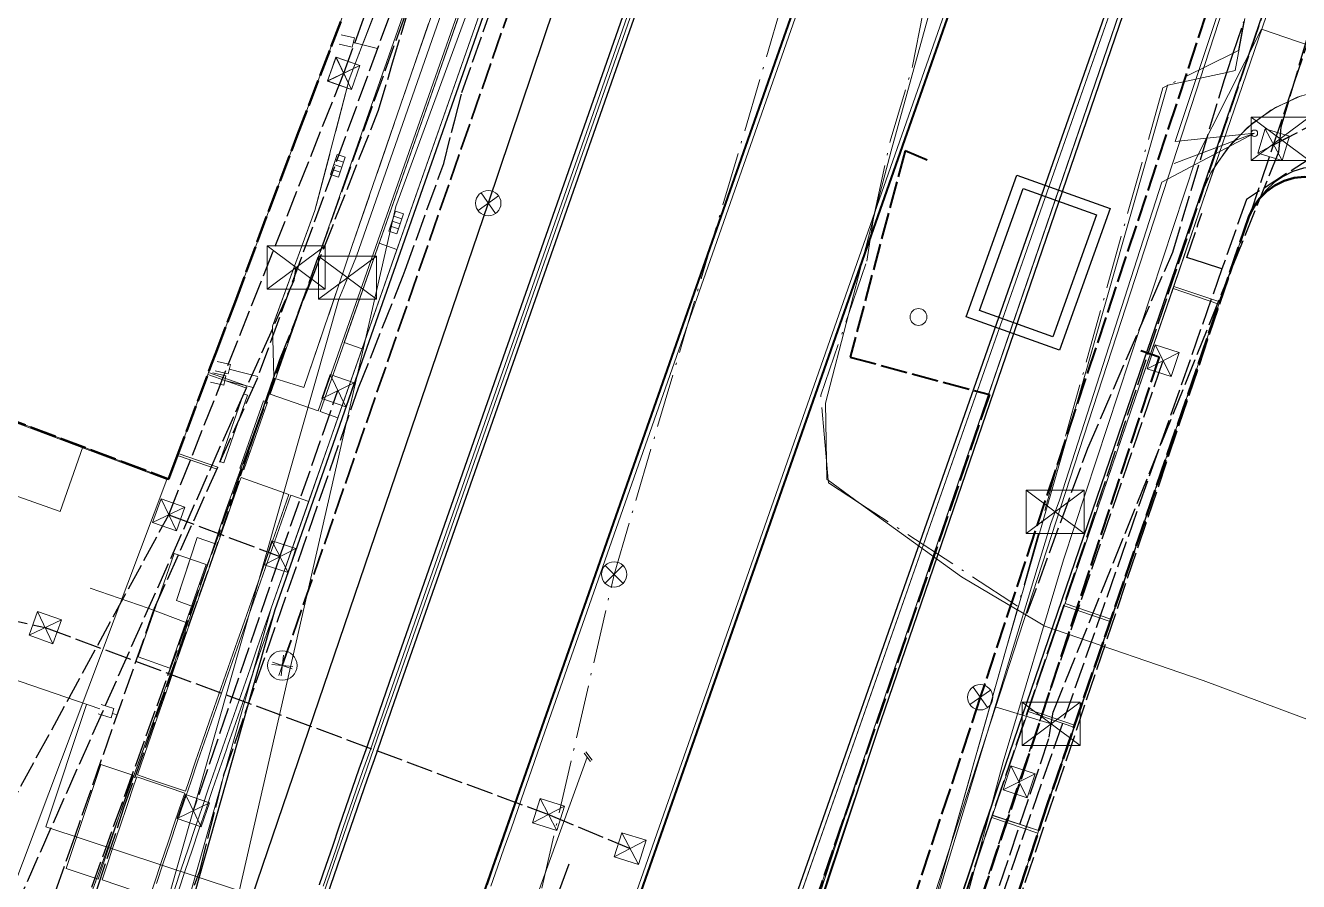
# Model space of a CAD drawing. Header units: metres. Extents: x 105014 to 106600, y 111320 to 118425.
# Drawn here: x 105858.8 to 105919.2, y 114570.9 to 114611.5 of the extents above; entities that cross this region are included whole.
import ezdxf

# ---------------------------------------------------------------- set-up
doc = ezdxf.new("R2010")
doc.units = ezdxf.units.M
doc.linetypes.add('DASHDOT', pattern=[3.556, 2.54, -0.508, 0, -0.508])
doc.linetypes.add('DASHED', pattern=[1.524, 1.27, -0.254])
for name, color, linetype, lineweight in [('00-BASE-LIMITE', 7, 'DASHED', 50), ('00-BASE-UE', 42, 'DASHED', 25), ('10-PAV-BOCACALLE', 9, 'CONTINUOUS', 13), ('10-PAV-CALZADA-BRT', 12, 'CONTINUOUS', 30), ('10-PAV-CALZADA-MIXTA', 8, 'CONTINUOUS', 30), ('10-PAV-CICLORUTA', 76, 'CONTINUOUS', 18), ('10-PAV-ESTACION-TM', 1, 'CONTINUOUS', 40), ('10-PAV-SARDINEL', 252, 'CONTINUOUS', 13), ('20-EP-ZONA-DURA', 253, 'CONTINUOUS', 13), ('20-EP-ZONA-VERDE', 84, 'CONTINUOUS', 13), ('30-RED-ENEL-NODOS', 11, 'CONTINUOUS', 13), ('30-RED-ENEL-PROY', 1, 'DASHED', 25), ('30-RED-ETB-CAMARA', 151, 'CONTINUOUS', 13), ('30-RED-ETB-EXIST', 145, 'CONTINUOUS', 13), ('30-RED-ETB-PROY', 5, 'DASHED', 25), ('30-RED-MOVISTAR-PROY', 4, 'DASHED', 25), ('30-RED-VANTI-EXIST', 52, 'CONTINUOUS', 13), ('30-RED-VANTI-PROY', 2, 'DASHED', 25), ('30-RED-VANTI-RETIRO', 8, 'DASHDOT', 13), ('35-RH-ACUE-DOMICILIARIA', 152, 'CONTINUOUS', 9), ('35-RH-ACUE-MATRIZ-PJ', 150, 'DASHED', 40), ('35-RH-ACUE-MENOR-EXIST', 151, 'CONTINUOUS', 13), ('35-RH-ACUE-MENOR-PROY', 5, 'DASHED', 25), ('35-RH-ACUE-NODOS', 5, 'CONTINUOUS', 13), ('35-RH-ACUE-PJ-POZOS', 30, 'CONTINUOUS', 30), ('35-RH-PLUV-COLECTOR', 96, 'CONTINUOUS', 30), ('35-RH-PLUV-INTERCEPTOR', 3, 'DASHED', 40), ('35-RH-PLUV-NODOS', 94, 'CONTINUOUS', 13), ('35-RH-PLUV-RETIRO', 8, 'DASHDOT', 13), ('35-RH-SUDS-ZONAS', 92, 'CONTINUOUS', 20), ('36-RH-SAN-COLECTOR-PROY', 6, 'DASHED', 35), ('36-RH-SAN-POZOS', 216, 'CONTINUOUS', 13), ('60-PREDIAL-LOTE', 42, 'CONTINUOUS', 13)]:
    doc.layers.add(name, color=color, linetype=linetype, lineweight=lineweight)

# ---------------------------------------------------------------- blocks, each defined once
blk = doc.blocks.new('CAM_ETB_T_13')
for p, q in [((-1.375, -1.025), (1.375, 1.025)), ((-1.375, 1.025), (1.375, -1.025))]:
    blk.add_line(p, q)
blk.add_lwpolyline([(-1.375, -1.025), (1.375, -1.025), (1.375, 1.025), (-1.375, 1.025)], close=True)
blk = doc.blocks.new('CAM_ETB_T_13A')
for p, q in [((-1.375, -1.025), (1.375, 1.025)), ((-1.375, 1.025), (1.375, -1.025))]:
    blk.add_line(p, q)
blk.add_lwpolyline([(-1.375, -1.025), (1.375, -1.025), (1.375, 1.025), (-1.375, 1.025)], close=True)
blk = doc.blocks.new('POSTE')
blk.add_circle((0, 0), 0.15)
blk = doc.blocks.new('CAJA_ENEL')
for p, q in [((-0.6, -0.6), (0.6, 0.6)), ((-0.6, 0.6), (0.6, -0.6))]:
    blk.add_line(p, q)
blk.add_lwpolyline([(-0.6, -0.6), (0.6, -0.6), (0.6, 0.6), (-0.6, 0.6)], close=True)
blk = doc.blocks.new('NODO_ACUE')
blk.add_circle((0, 0), 0.4)
blk = doc.blocks.new('POZO_SAN')
for p, q in [((-0.5, 0), (0.5, 0)), ((0, -0.5), (0, 0.5))]:
    blk.add_line(p, q)
blk.add_circle((0, 0), 0.7)
blk = doc.blocks.new('SUMIDERO')
for p, q in [((-0.25, -0.2), (-0.25, 0.2)), ((0, -0.2), (0, 0.2)), ((0.25, -0.2), (0.25, 0.2))]:
    blk.add_line(p, q)
blk.add_lwpolyline([(-0.5, -0.2), (0.5, -0.2), (0.5, 0.2), (-0.5, 0.2)], close=True)
blk = doc.blocks.new('POZO_PLUV')
for p, q in [((-0.42, -0.42), (0.42, 0.42)), ((-0.42, 0.42), (0.42, -0.42))]:
    blk.add_line(p, q)
blk.add_circle((0, 0), 0.6)

msp = doc.modelspace()

# ---------------------------------------------------------------- linework, layer by layer
at = {"layer": '00-BASE-LIMITE'}
for points in [[(105854.7769, 114594.0291), (105865.6093, 114589.9523), (105865.9241, 114590.7857), (105867.6345, 114595.3733), (105867.8615, 114595.9717), (105868.7639, 114598.3525), (105870.3555, 114602.6755), (105871.7139, 114606.2541), (105873.3221, 114610.4815), (105876.1761, 114618.0471), (105877.7571, 114622.2523), (105880.2835, 114629.2327), (105882.0941, 114634.0595), (105884.3841, 114639.9595), (105885.9531, 114644.1201), (105879.7957, 114646.4263), (105875.4419, 114648.0093), (105876.0899, 114649.8759), (105877.3715, 114653.5661), (105879.9655, 114661.0361)], [(105928.1479, 114611.5419), (105926.8395, 114607.4517), (105930.0877, 114606.3801), (105928.5257, 114601.6733), (105920.4589, 114604.1543), (105919.9788, 114604.2651), (105919.4869, 114604.293), (105918.9974, 114604.2375), (105918.5243, 114604.0999), (105918.0813, 114603.8844), (105917.681, 114603.597), (105917.3352, 114603.2461), (105917.0536, 114602.8418), (105916.8445, 114602.3957), (105907.2841, 114574.4915), (105903.3497, 114562.5984), (105899.6681, 114550.6247), (105899.4952, 114549.7757)]]:
    msp.add_lwpolyline(points, dxfattribs=at)
at = {"layer": '00-BASE-UE'}
for points in [[(105854.7769, 114594.0291), (105865.6093, 114589.9523), (105865.9241, 114590.7857), (105867.6345, 114595.3733), (105867.8615, 114595.9717), (105868.7639, 114598.3525), (105870.3555, 114602.6755), (105871.7139, 114606.2541), (105873.3221, 114610.4815), (105876.1761, 114618.0471), (105877.7571, 114622.2523), (105880.2835, 114629.2327), (105882.0941, 114634.0595), (105884.3841, 114639.9595), (105885.9531, 114644.1201), (105879.7957, 114646.4263), (105875.4419, 114648.0093), (105876.0899, 114649.8759), (105877.3715, 114653.5661), (105879.9655, 114661.0361)], [(105928.1479, 114611.5419), (105926.7419, 114607.1461), (105929.2379, 114606.3235), (105928.3157, 114603.5151), (105927.9921, 114602.4673), (105920.4751, 114604.7671), (105919.953, 114604.7713), (105919.4364, 114604.696), (105918.9373, 114604.5428), (105918.4673, 114604.3153), (105918.0375, 114604.0189), (105917.6579, 114603.6605), (105917.3373, 114603.2485), (105916.8445, 114602.3957), (105914.3335, 114595.0667), (105911.9779, 114588.1915), (105907.2841, 114574.4915), (105903.3497, 114562.5984), (105899.6681, 114550.6247), (105899.4952, 114549.7757)]]:
    msp.add_lwpolyline(points, dxfattribs=at)
at = {"layer": '10-PAV-BOCACALLE'}
msp.add_lwpolyline([(105928.9728, 114614.1182), (105926.9394, 114607.4168), (105924.5811, 114608.2013), (105923.2318, 114608.5249), (105921.8469, 114608.6105), (105920.4681, 114608.4555), (105919.1367, 114608.0646), (105917.893, 114607.4496), (105916.7742, 114606.6289), (105915.814, 114605.6272), (105915.0414, 114604.4747), (105914.4795, 114603.206), (105922.5887, 114626.8743), (105922.1964, 114625.3446), (105922.0498, 114623.7722), (105922.1526, 114622.1963), (105922.5022, 114620.6563), (105923.0899, 114619.1905), (105923.9011, 114617.8355), (105924.9154, 114616.6251), (105926.1076, 114615.5895), (105927.448, 114614.7545), (105928.9032, 114614.1409), (105928.9728, 114614.1182)], close=True, dxfattribs=at)
msp.add_lwpolyline([(105857.4721, 114562.7058), (105859.3828, 114563.3219), (105861.1642, 114564.2478), (105862.7663, 114565.4576), (105864.1445, 114566.9174), (105865.2602, 114568.5865), (105866.0821, 114570.4181), (105866.4017, 114571.3821), (105866.7231, 114572.3443), (105867.0465, 114573.3047), (105867.3715, 114574.2631), (105867.6977, 114575.2201), (105868.0253, 114576.1753), (105868.3539, 114577.1291), (105868.4217, 114577.325), (105868.6833, 114578.0811), (105869.0125, 114579.0291), (105869.3431, 114579.9789), (105869.6743, 114580.9275), (105870.0057, 114581.8747), (105870.3367, 114582.8207), (105870.668, 114583.7658), (105857.8906, 114538.636)], dxfattribs=at)
at = {"layer": '10-PAV-CALZADA-BRT'}
for points in [[(105873.1467, 114570.2201), (105873.4613, 114571.1419), (105873.7771, 114572.0625), (105874.0939, 114572.9819), (105874.4119, 114573.9005), (105874.7301, 114574.8165), (105875.0495, 114575.7333), (105875.3695, 114576.6495), (105875.6897, 114577.5647), (105876.0101, 114578.4793), (105876.3305, 114579.3931), (105918.2699, 114699.0371)], [(105924.8757, 114696.7215), (105882.9363, 114577.0777), (105882.6165, 114576.1651), (105882.2969, 114575.2531), (105881.9781, 114574.3415), (105881.6599, 114573.4303), (105881.3425, 114572.5195), (105881.0255, 114571.6071), (105880.7103, 114570.6965)], [(105867.4649, 114506.4551), (105877.882, 114553.4373), (105880.2087, 114551.8981), (105880.3535, 114551.8187), (105880.5093, 114551.7642), (105880.672, 114551.7361), (105880.8371, 114551.7351), (105881.0001, 114551.7613), (105881.1565, 114551.814), (105881.3022, 114551.8917), (105881.4331, 114551.9923), (105881.5457, 114552.1131), (105881.6368, 114552.2507), (105881.7041, 114552.4015), (105928.3773, 114685.5497)], [(105934.9833, 114683.2341), (105888.5253, 114550.6999), (105888.1525, 114549.6367)]]:
    msp.add_lwpolyline(points, dxfattribs=at)
at = {"layer": '10-PAV-CALZADA-MIXTA'}
for points in [[(105890.0761, 114548.9927), (105894.3659, 114563.2154), (105899.0065, 114577.3275), (105899.2174, 114577.9432), (105935.9593, 114685.1823)], [(105941.8719, 114683.1567), (105924.0119, 114631.0282), (105922.5887, 114626.8743), (105914.4795, 114603.206), (105911.2857, 114593.8841), (105905.6789, 114577.5195), (105904.9191, 114575.3019), (105901.3223, 114564.465), (105897.9346, 114553.561), (105897.2291, 114551.1927), (105896.8962, 114549.5992)], [(105911.2031, 114680.5557), (105876.2351, 114580.7535), (105875.9151, 114579.8401), (105875.5953, 114578.9269), (105875.2759, 114578.0133), (105874.9569, 114577.0997), (105874.6385, 114576.1857), (105874.3211, 114575.2715), (105874.0047, 114574.3571), (105873.6895, 114573.4421), (105873.3755, 114572.5267), (105873.0633, 114571.6107), (105872.7527, 114570.6941)], [(105857.8907, 114538.6363), (105870.668, 114583.7658), (105887.4367, 114631.6252), (105889.8953, 114638.6424), (105889.8953, 114638.6424), (105897.3136, 114659.8152)]]:
    msp.add_lwpolyline(points, dxfattribs=at)
at = {"layer": '10-PAV-CICLORUTA'}
for points in [[(105880.8847, 114616.5547), (105872.6983, 114593.1895), (105870.4333, 114593.9831), (105878.6197, 114617.3483), (105880.8847, 114616.5547)], [(105871.3095, 114589.2259), (105869.5353, 114584.1623), (105869.2043, 114583.2173), (105868.8729, 114582.2709), (105868.5413, 114581.3229), (105868.2099, 114580.3735), (105867.8789, 114579.4227), (105867.5495, 114578.4741), (105867.2195, 114577.5207), (105866.8905, 114576.5653), (105866.5623, 114575.6083), (105866.4031, 114575.1417), (105865.7407, 114575.3677), (105864.9467, 114575.6385), (105864.1317, 114575.9165), (105864.2913, 114576.3849), (105864.6207, 114577.3455), (105864.9509, 114578.3039), (105865.2817, 114579.2601), (105865.6117, 114580.2099), (105865.9435, 114581.1629), (105866.2755, 114582.1139), (105866.6075, 114583.0631), (105866.9391, 114584.0103), (105867.2703, 114584.9557), (105868.9783, 114589.8307), (105869.0445, 114590.0193), (105871.3095, 114589.2259)], [(105866.3709, 114575.0471), (105866.2353, 114574.6495), (105865.9097, 114573.6887), (105865.5855, 114572.7259), (105865.2631, 114571.7611), (105864.9425, 114570.7943), (105864.7373, 114570.1699), (105862.4611, 114570.9307), (105862.6635, 114571.5465), (105862.9859, 114572.5191), (105863.3101, 114573.4891), (105863.6359, 114574.4567), (105863.9631, 114575.4219), (105864.0993, 114575.8217), (105866.3709, 114575.0471)]]:
    msp.add_lwpolyline(points, close=True, dxfattribs=at)
at = {"layer": '10-PAV-ESTACION-TM'}
msp.add_lwpolyline([(105875.8843, 114556.9597), (105928.6801, 114707.5743), (105935.2859, 114705.2587), (105882.4901, 114554.6441), (105875.8843, 114556.9597)], close=True, dxfattribs=at)
at = {"layer": '10-PAV-SARDINEL'}
for points in [[(105872.9574, 114570.2845), (105873.2721, 114571.2067), (105873.588, 114572.1276), (105873.9049, 114573.0472), (105874.223, 114573.966), (105874.5412, 114574.8822), (105874.8607, 114575.7992), (105875.1807, 114576.7155), (105875.5009, 114577.6308), (105875.8214, 114578.5455), (105876.1418, 114579.4593), (105918.0812, 114699.1033)], [(105918.2699, 114699.0371), (105876.3305, 114579.3931), (105876.0101, 114578.4793), (105875.6897, 114577.5647), (105875.3695, 114576.6495), (105875.0495, 114575.7333), (105874.7301, 114574.8165), (105874.4119, 114573.9005), (105874.0939, 114572.9819), (105873.7771, 114572.0625), (105873.4613, 114571.1419), (105873.1467, 114570.2201)], [(105880.7103, 114570.6965), (105881.0255, 114571.6071), (105881.3425, 114572.5195), (105881.6599, 114573.4303), (105881.9781, 114574.3415), (105882.2969, 114575.2531), (105882.6165, 114576.1651), (105882.9363, 114577.0777), (105924.8757, 114696.7215)], [(105925.0644, 114696.6553), (105883.125, 114577.0116), (105882.8052, 114576.099), (105882.4857, 114575.1871), (105882.1669, 114574.2756), (105881.8488, 114573.3645), (105881.5314, 114572.4538), (105881.2145, 114571.5416), (105880.8994, 114570.6313)], [(105881.5168, 114552.4717), (105928.1886, 114685.6159)], [(105928.3773, 114685.5497), (105881.7041, 114552.4015)], [(105889.8855, 114549.0537), (105890.4754, 114551.087), (105891.074, 114553.1239), (105891.6799, 114555.1586), (105892.2929, 114557.1911), (105892.9132, 114559.2215), (105893.5406, 114561.2496), (105894.1752, 114563.2755), (105894.8169, 114565.2992), (105895.4658, 114567.3206), (105896.1218, 114569.3397), (105896.785, 114571.3564), (105897.4553, 114573.3708), (105898.1328, 114575.3828), (105898.8173, 114577.3922), (105899.0282, 114578.008), (105935.7701, 114685.2471)], [(105935.9593, 114685.1823), (105899.2174, 114577.9432), (105899.0065, 114577.3275), (105898.3222, 114575.3186), (105897.645, 114573.3073), (105896.9749, 114571.2935), (105896.3119, 114569.2775), (105895.6561, 114567.2591), (105895.0074, 114565.2384), (105894.3659, 114563.2154), (105893.7315, 114561.1901), (105893.1043, 114559.1627), (105892.4843, 114557.133), (105891.8715, 114555.1011), (105891.2658, 114553.0671), (105890.6673, 114551.031), (105890.0761, 114548.9927)], [(105888.1525, 114549.6367), (105888.5253, 114550.6999), (105934.9833, 114683.2341)], [(105896.9782, 114550.1361), (105897.0302, 114550.4027), (105897.0893, 114550.6678), (105897.1556, 114550.9312), (105897.2291, 114551.1927), (105897.5806, 114552.3772), (105897.9346, 114553.561), (105898.5349, 114555.5484), (105899.1422, 114557.5336), (105899.7565, 114559.5167), (105900.3776, 114561.4977), (105901.0057, 114563.4765), (105901.6407, 114565.453), (105902.2826, 114567.4274), (105902.9314, 114569.3994), (105903.5871, 114571.3692), (105904.2496, 114573.3367), (105904.9191, 114575.3019), (105905.6789, 114577.5195), (105911.2857, 114593.8841), (105914.4795, 114603.206), (105922.5887, 114626.8743), (105924.0119, 114631.0282), (105941.8719, 114683.1567)], [(105942.0611, 114683.0919), (105924.2011, 114630.9634), (105922.7779, 114626.8095), (105914.6687, 114603.1412), (105911.4749, 114593.8193), (105905.8681, 114577.4547), (105905.1084, 114575.2373), (105904.4391, 114573.2726), (105903.7767, 114571.3058), (105903.1213, 114569.3366), (105902.4727, 114567.3652), (105901.831, 114565.3916), (105901.1962, 114563.4157), (105900.5683, 114561.4376), (105899.9474, 114559.4573), (105899.3334, 114557.4748), (105898.7263, 114555.4902), (105898.1262, 114553.5035), (105897.7723, 114552.3201), (105897.4211, 114551.1367), (105897.3488, 114550.8794), (105897.2835, 114550.6196), (105897.2259, 114550.3616), (105897.1747, 114550.0985)], [(105872.7527, 114570.6941), (105873.0633, 114571.6107), (105873.3755, 114572.5267), (105873.6895, 114573.4421), (105874.0047, 114574.3571), (105874.3211, 114575.2715), (105874.6385, 114576.1857), (105874.9569, 114577.0997), (105875.2759, 114578.0133), (105875.5953, 114578.9269), (105875.9151, 114579.8401), (105876.2351, 114580.7535), (105911.2031, 114680.5557)], [(105911.3919, 114680.4896), (105876.4239, 114580.6874), (105876.1039, 114579.774), (105875.7841, 114578.8609), (105875.4647, 114577.9474), (105875.1458, 114577.0339), (105874.8274, 114576.12), (105874.5101, 114575.206), (105874.1938, 114574.2919), (105873.8787, 114573.3771), (105873.5648, 114572.462), (105873.2527, 114571.5464), (105872.9422, 114570.6301)], [(105930.1116, 114668.7315), (105888.714, 114550.6337), (105888.3433, 114549.5766)], [(105857.6983, 114538.6908), (105870.4756, 114583.8203), (105870.4793, 114583.8319), (105887.248, 114631.6913), (105889.707, 114638.7097), (105897.1249, 114659.8813)], [(105897.3136, 114659.8152), (105889.8953, 114638.6424), (105887.4367, 114631.6252), (105870.668, 114583.7658), (105857.8907, 114538.6363)]]:
    msp.add_lwpolyline(points, dxfattribs=at)
at = {"layer": '20-EP-ZONA-DURA'}
for points in [[(105918.0812, 114699.1033), (105876.1418, 114579.4593), (105875.8214, 114578.5455), (105875.5009, 114577.6308), (105875.1807, 114576.7155), (105874.8607, 114575.7992), (105874.5412, 114574.8822), (105874.223, 114573.966), (105873.9049, 114573.0472), (105873.588, 114572.1276), (105873.2721, 114571.2067), (105872.9574, 114570.2845)], [(105872.9422, 114570.6301), (105873.2527, 114571.5464), (105873.5648, 114572.462), (105873.8787, 114573.3771), (105874.1938, 114574.2919), (105874.5101, 114575.206), (105874.8274, 114576.12), (105875.1458, 114577.0339), (105875.4647, 114577.9474), (105875.7841, 114578.8609), (105876.1039, 114579.774), (105876.4239, 114580.6874), (105911.3919, 114680.4896)], [(105856.9697, 114589.6449), (105860.4615, 114588.4213), (105861.5335, 114591.4862), (105865.6093, 114589.9523), (105865.9241, 114590.7857), (105866.0317, 114591.0745), (105867.9119, 114590.4161), (105867.9449, 114590.5107), (105866.0667, 114591.1681), (105867.4645, 114594.9173), (105869.2677, 114594.2855), (105869.3007, 114594.3799), (105867.4994, 114595.0109), (105867.6345, 114595.3733), (105867.8615, 114595.9717), (105868.7639, 114598.3525), (105870.3555, 114602.6755), (105871.7139, 114606.2541), (105873.3221, 114610.4815), (105876.1761, 114618.0471)], [(105880.9773, 114616.5243), (105878.308, 114608.8982), (105872.7925, 114593.1565), (105873.6419, 114592.8589), (105872.2531, 114588.8951), (105871.4037, 114589.1927), (105869.6297, 114584.1291), (105869.2985, 114583.1841), (105868.9673, 114582.2377), (105868.6357, 114581.2899), (105868.3043, 114580.3407), (105867.9733, 114579.3899), (105867.6439, 114578.4413), (105867.3141, 114577.4879), (105866.9851, 114576.5329), (105866.6569, 114575.5759), (105866.3301, 114574.6173), (105866.0043, 114573.6567), (105865.6803, 114572.6941), (105865.3579, 114571.7295), (105865.0375, 114570.7629)], [(105919.4869, 114604.293), (105918.9974, 114604.2375), (105918.5243, 114604.0999), (105918.0813, 114603.8844), (105917.681, 114603.597), (105917.3352, 114603.2461), (105917.0536, 114602.8418), (105916.8445, 114602.3957), (105915.4603, 114598.3558), (105913.2823, 114599.0957), (105914.6687, 114603.1412), (105915.2441, 114604.8206), (105916.0402, 114605.8954), (105917.0043, 114606.8225), (105918.1094, 114607.5761), (105919.3245, 114608.135)], [(105865.8921, 114570.4807), (105866.2119, 114571.4453), (105866.5337, 114572.4079), (105866.8571, 114573.3687), (105867.1821, 114574.3275), (105867.5085, 114575.2847), (105867.8361, 114576.2403), (105868.1647, 114577.1943), (105868.4943, 114578.1467), (105868.8235, 114579.0949), (105869.1545, 114580.0449), (105869.4855, 114580.9935), (105869.8169, 114581.9407), (105870.1481, 114582.8867), (105870.4752, 114583.8204), (105869.5806, 114580.659), (105869.3431, 114579.9789), (105869.0125, 114579.0291), (105868.6833, 114578.0811), (105868.4217, 114577.325), (105868.3539, 114577.1291), (105868.0253, 114576.1753), (105867.6977, 114575.2201), (105867.3715, 114574.2631), (105867.0465, 114573.3047), (105866.7231, 114572.3443), (105866.4017, 114571.3821), (105866.0821, 114570.4181)], [(105897.1747, 114550.0985), (105897.2259, 114550.3616), (105897.2835, 114550.6196), (105897.3488, 114550.8794), (105897.4211, 114551.1367), (105897.7723, 114552.3201), (105898.1262, 114553.5035), (105898.7263, 114555.4902), (105899.3334, 114557.4748), (105899.9474, 114559.4573), (105900.5683, 114561.4376), (105901.1962, 114563.4157), (105901.831, 114565.3916), (105902.4727, 114567.3652), (105903.1213, 114569.3366), (105903.7767, 114571.3058), (105904.4391, 114573.2726), (105904.6489, 114573.8898), (105906.8303, 114573.1593), (105906.8303, 114573.1593), (105903.1365, 114561.9278), (105899.6681, 114550.6247), (105899.4952, 114549.7757)]]:
    msp.add_lwpolyline(points, dxfattribs=at)
for points in [[(105878.6197, 114617.3483), (105870.4333, 114593.9831), (105872.6983, 114593.1895), (105880.8847, 114616.5547), (105878.6197, 114617.3483)], [(105915.4261, 114598.2559), (105910.3014, 114583.2983), (105908.1254, 114584.0434), (105911.4749, 114593.8193), (105913.2491, 114599.0013), (105915.4261, 114598.2559)], [(105868.2329, 114590.7275), (105869.3573, 114593.9363), (105869.1685, 114594.0025), (105868.0443, 114590.7937), (105868.2329, 114590.7275)], [(105870.3009, 114593.6057), (105870.1123, 114593.6719), (105868.9879, 114590.4631), (105869.1767, 114590.3969), (105870.3009, 114593.6057)], [(105869.0445, 114590.0193), (105868.9783, 114589.8307), (105867.2703, 114584.9557), (105866.9391, 114584.0103), (105866.6075, 114583.0631), (105866.2755, 114582.1139), (105865.9435, 114581.1629), (105865.6117, 114580.2099), (105865.2817, 114579.2601), (105864.9509, 114578.3039), (105864.6207, 114577.3455), (105864.2913, 114576.3849), (105864.1317, 114575.9165), (105864.9467, 114575.6385), (105865.7407, 114575.3677), (105866.4031, 114575.1417), (105866.5623, 114575.6083), (105866.8905, 114576.5653), (105867.2195, 114577.5207), (105867.5495, 114578.4741), (105867.8789, 114579.4227), (105868.2099, 114580.3735), (105868.5413, 114581.3229), (105868.8729, 114582.2709), (105869.2043, 114583.2173), (105869.5353, 114584.1623), (105871.3095, 114589.2259), (105869.0445, 114590.0193)], [(105867.3869, 114585.8933), (105865.8767, 114586.4217), (105864.1601, 114581.5133), (105865.6697, 114580.9853), (105867.3869, 114585.8933)], [(105910.2673, 114583.1985), (105908.5818, 114578.2791), (105906.4035, 114579.0185), (105908.0903, 114583.9439), (105910.2673, 114583.1985)], [(105906.8303, 114573.1593), (105906.8623, 114573.2737), (105904.6858, 114573.9969), (105905.1084, 114575.2373), (105905.8681, 114577.4547), (105906.3705, 114578.9239), (105908.5476, 114578.1793), (105907.2841, 114574.4915), (105906.8303, 114573.1593)], [(105862.2639, 114570.9713), (105863.9141, 114575.8993), (105862.3979, 114576.4089), (105860.7513, 114571.4765), (105862.2639, 114570.9713)], [(105866.3709, 114575.0471), (105864.0993, 114575.8217), (105863.9631, 114575.4219), (105863.6359, 114574.4567), (105863.3101, 114573.4891), (105862.9859, 114572.5191), (105862.6635, 114571.5465), (105862.4611, 114570.9307), (105864.7373, 114570.1699), (105864.9425, 114570.7943), (105865.2631, 114571.7611), (105865.5855, 114572.7259), (105865.9097, 114573.6887), (105866.2353, 114574.6495), (105866.3709, 114575.0471)]]:
    msp.add_lwpolyline(points, close=True, dxfattribs=at)
at = {"layer": '20-EP-ZONA-VERDE'}
for points in [[(105916.3641, 114628.6065), (105898.8173, 114577.3923), (105893.4249, 114560.8773), (105892.4147, 114561.1907), (105916.0809, 114628.7057), (105916.3641, 114628.6065)], [(105881.8285, 114616.2241), (105873.6419, 114592.8589), (105872.7925, 114593.1565), (105880.9791, 114616.5217), (105881.8285, 114616.2241)], [(105915.4605, 114598.3557), (105915.4261, 114598.2559), (105913.2491, 114599.0013), (105913.2817, 114599.0959), (105915.4605, 114598.3557)], [(105869.3007, 114594.3799), (105869.2677, 114594.2855), (105867.4645, 114594.9173), (105867.4993, 114595.0109), (105869.3007, 114594.3799)], [(105869.3573, 114593.9363), (105868.2329, 114590.7275), (105868.0443, 114590.7937), (105869.1685, 114594.0025), (105869.3573, 114593.9363)], [(105870.3009, 114593.6057), (105869.1767, 114590.3969), (105868.9879, 114590.4631), (105870.1123, 114593.6719), (105870.3009, 114593.6057)], [(105861.5335, 114591.4863), (105860.4615, 114588.4213), (105856.9697, 114589.6449), (105858.0715, 114592.7893), (105861.5335, 114591.4863)], [(105867.9449, 114590.5107), (105867.9119, 114590.4161), (105866.0317, 114591.0745), (105866.0667, 114591.1681), (105867.9449, 114590.5107)], [(105867.3869, 114585.8933), (105865.6697, 114580.9853), (105864.1601, 114581.5133), (105865.8767, 114586.4217), (105867.3869, 114585.8933)], [(105910.3015, 114583.2983), (105910.2673, 114583.1985), (105908.0903, 114583.9439), (105908.1251, 114584.0435), (105910.3015, 114583.2983)], [(105908.5819, 114578.2791), (105908.5475, 114578.1793), (105906.3705, 114578.9239), (105906.4029, 114579.0187), (105908.5819, 114578.2791)], [(105863.9141, 114575.8993), (105862.2639, 114570.9713), (105860.7513, 114571.4765), (105862.3979, 114576.4089), (105863.9141, 114575.8993)], [(105906.8623, 114573.2737), (105906.8299, 114573.1595), (105904.6481, 114573.8901), (105904.6799, 114573.9851), (105904.6785, 114573.9993), (105906.8623, 114573.2737)]]:
    msp.add_lwpolyline(points, close=True, dxfattribs=at)
msp.add_lwpolyline([(105865.0375, 114570.7629), (105865.3579, 114571.7295), (105865.6803, 114572.6941), (105866.0043, 114573.6567), (105866.3301, 114574.6173), (105866.6569, 114575.5759), (105866.9851, 114576.5329), (105867.3141, 114577.4879), (105867.6439, 114578.4413), (105867.9733, 114579.3899), (105868.3043, 114580.3407), (105868.6357, 114581.2899), (105868.9673, 114582.2377), (105869.2985, 114583.1841), (105869.6297, 114584.1291), (105871.4037, 114589.1927), (105872.2531, 114588.8951), (105872.2531, 114588.8951), (105870.4791, 114583.8317), (105870.1481, 114582.8867), (105869.8169, 114581.9407), (105869.4855, 114580.9935), (105869.1545, 114580.0449), (105868.8235, 114579.0949), (105868.4943, 114578.1467), (105868.1647, 114577.1943), (105867.8361, 114576.2403), (105867.5085, 114575.2847), (105867.1821, 114574.3275), (105866.8571, 114573.3687), (105866.5337, 114572.4079), (105866.2119, 114571.4453), (105865.8921, 114570.4807)], dxfattribs=at)
at = {"layer": '30-RED-ENEL-PROY'}
for points in [[(105873.9129, 114609.2039), (105879.9813, 114625.8719)], [(105918.0185, 114605.8175), (105923.7071, 114622.8853)], [(105865.6171, 114588.2553), (105873.9129, 114609.2039)], [(105918.0185, 114605.8175), (105921.4273, 114607.5825)], [(105898.4537, 114547.6999), (105918.0185, 114605.8175)], [(105905.9467, 114575.5881), (105912.7823, 114595.5683)], [(105870.8911, 114586.2733), (105873.6423, 114594.1481)], [(105856.4177, 114571.3679), (105865.6171, 114588.2553)], [(105865.6171, 114588.2553), (105870.8911, 114586.2733)], [(105870.8911, 114586.2733), (105866.7793, 114574.2207)], [(105853.2021, 114584.3525), (105859.7599, 114582.9051)], [(105859.7599, 114582.9051), (105883.6269, 114574.0371)], [(105900.7165, 114559.6145), (105905.9467, 114575.5881)], [(105883.6269, 114574.0371), (105887.4999, 114572.4213)]]:
    msp.add_lwpolyline(points, dxfattribs=at)
at = {"layer": '30-RED-ETB-EXIST'}
for points in [[(105874.097, 114599.507), (105873.913, 114599.063), (105874.517, 114600.525), (105889.288, 114642.835), (105889.659, 114643.755), (105889.607, 114643.625)], [(105917.111, 114606.361), (105913.351, 114605.965), (105917.696, 114619.052), (105918.096, 114620.018)], [(105907.664, 114588.399), (105907.871, 114588.959), (105912.719, 114604.041), (105917.111, 114606.361)], [(105917.111, 114606.361), (105913.305, 114604.932), (105917.111, 114606.361)], [(105863.092, 114561.472), (105863.315, 114562.028), (105873.676, 114598.49), (105873.913, 114599.063), (105874.097, 114599.507)], [(105907.466, 114578.335), (105904.814, 114579.14), (105907.457, 114587.839), (105907.664, 114588.399)], [(105898.664, 114551.394), (105896.579, 114552.028), (105904.814, 114579.14), (105907.466, 114578.335)]]:
    msp.add_lwpolyline(points, dxfattribs=at)
at = {"layer": '30-RED-ETB-PROY'}
for points in [[(105918.325, 114606.097), (105918.377, 114606.66), (105924.867, 114628.712), (105924.984, 114629.469)], [(105907.466, 114578.335), (105907.56, 114578.895), (105918.265, 114605.476), (105918.325, 114606.097)], [(105856.207, 114564.748), (105856.439, 114565.288), (105871.563, 114599.384), (105871.659, 114599.994)], [(105898.664, 114551.394), (105898.723, 114551.882), (105907.379, 114577.704), (105907.466, 114578.335)], [(105879.98, 114559.045), (105884.602, 114571.697)]]:
    msp.add_lwpolyline(points, dxfattribs=at)
at = {"layer": '30-RED-MOVISTAR-PROY'}
msp.add_lwpolyline([(105859.9117, 114564.8572), (105887.6591, 114642.1127)], dxfattribs=at)
at = {"layer": '30-RED-VANTI-EXIST'}
for points in [[(105911.6938, 114646.9527), (105910.4555, 114643.8163), (105899.8739, 114605.5275), (105899.0466, 114602.3439)], [(105877.1155, 114609.1611), (105878.1513, 114612.1691), (105881.3557, 114621.5261), (105886.7817, 114635.0431), (105887.6797, 114636.7955), (105889.1691, 114642.1047), (105889.4511, 114643.3015), (105889.0967, 114645.4322)], [(105885.3416, 114639.0214), (105884.9783, 114638.6213), (105881.4691, 114629.1221), (105879.6445, 114623.2615), (105874.5569, 114609.9036)], [(105915.7945, 114609.2471), (105916.1891, 114609.3337), (105916.6561, 114611.8011)], [(105874.5569, 114609.9036), (105874.1787, 114608.9105), (105872.5435, 114602.6941), (105871.5178, 114599.8815)], [(105873.6652, 114599.115), (105874.3029, 114600.9929), (105877.1155, 114609.1611)], [(105913.0082, 114608.6359), (105915.7945, 114609.2471)], [(105905.8655, 114583.7418), (105909.3501, 114595.8615), (105912.9824, 114608.6231)], [(105912.9824, 114608.6231), (105912.9845, 114608.6307), (105913.0082, 114608.6359)], [(105899.0466, 114602.3439), (105897.8576, 114597.7681)], [(105871.5178, 114599.8815), (105870.5425, 114597.2069), (105870.6046, 114594.7925)], [(105870.6061, 114594.7331), (105872.0265, 114594.2891), (105873.6652, 114599.115)], [(105897.8576, 114597.7681), (105896.7623, 114593.5531), (105896.8156, 114590.8109)], [(105870.2907, 114593.8675), (105870.6061, 114594.7331)], [(105870.6046, 114594.7925), (105870.6061, 114594.7331)], [(105866.7829, 114583.8852), (105868.3439, 114588.5239), (105870.2907, 114593.8675)], [(105896.8156, 114590.8109), (105896.8325, 114589.9383), (105896.8957, 114589.8925)], [(105896.8957, 114589.8925), (105898.38, 114588.8162)], [(105898.38, 114588.8162), (105903.2187, 114585.3077), (105905.8519, 114583.7499)], [(105866.7829, 114583.8852), (105865.9891, 114584.1859), (105866.9649, 114587.1775), (105867.7889, 114586.8913)], [(105861.8893, 114584.7791), (105864.6415, 114583.8255)], [(105864.6415, 114583.8255), (105866.5231, 114583.1133)], [(105866.5231, 114583.1133), (105866.7829, 114583.8852)], [(105866.7859, 114583.8841), (105866.7829, 114583.8852)], [(105905.3331, 114581.8901), (105905.8655, 114583.7418)], [(105905.8519, 114583.7499), (105905.8655, 114583.7418)], [(105905.8655, 114583.7418), (105907.1687, 114582.9709), (105907.6722, 114582.7979)], [(105859.8511, 114564.4778), (105865.9203, 114581.3221), (105866.5231, 114583.1133)], [(105907.6722, 114582.7979), (105914.6705, 114580.3937), (105924.6911, 114576.6703)], [(105894.5117, 114543.7533), (105897.5385, 114554.4947), (105900.9653, 114566.4799), (105905.3331, 114581.8901)]]:
    msp.add_lwpolyline(points, dxfattribs=at)
at = {"layer": '30-RED-VANTI-PROY'}
for points in [[(105879.1825, 114606.9824), (105879.5205, 114608.3011), (105888.1353, 114632.8463), (105890.0171, 114637.5905), (105890.7831, 114639.6375), (105894.0895, 114650.4197), (105897.1189, 114658.5953), (105898.2421, 114661.6289), (105899.1395, 114663.4719), (105900.1601, 114666.2085), (105901.2373, 114670.1757), (105905.1463, 114681.3453), (105906.1791, 114683.4917), (105906.9809, 114685.8009), (105908.0713, 114689.8605), (105910.0305, 114695.4263), (105911.5605, 114699.9915), (105912.7591, 114702.9497), (105913.8771, 114706.0869), (105915.0679, 114710.9519), (105918.0227, 114721.2339), (105920.9817, 114732.5925), (105921.5867, 114736.5505), (105921.8375, 114738.9008)], [(105907.6722, 114582.7979), (105908.1869, 114584.3079), (105913.0153, 114598.7205), (105917.4869, 114611.9305), (105923.6651, 114629.4631), (105926.1895, 114637.2785), (105932.0501, 114654.1549), (105937.9487, 114671.2525), (105943.0215, 114686.1443), (105946.2827, 114696.1183), (105947.2475, 114699.1711), (105948.2679, 114703.0567), (105949.2549, 114707.3105), (105949.8141, 114709.7765), (105951.0991, 114718.1455), (105952.1327, 114730.8545), (105952.2876, 114734.4867)], [(105876.2009, 114609.5893), (105878.5655, 114617.5029), (105882.3303, 114628.2693), (105884.2271, 114633.7161), (105885.3416, 114639.0214)], [(105916.1023, 114610.1596), (105916.6072, 114611.6561)], [(105915.7945, 114609.2471), (105916.1023, 114610.1596)], [(105872.3959, 114599.4418), (105875.5625, 114607.4527), (105876.2009, 114609.5893)], [(105906.3365, 114583.5869), (105909.2065, 114591.4135), (105913.2361, 114600.7213), (105915.6829, 114608.9163), (105915.7945, 114609.2471)], [(105876.7327, 114599.6094), (105876.8311, 114599.8573), (105878.6555, 114604.9261), (105879.1825, 114606.9824)], [(105859.8401, 114548.2093), (105860.2581, 114550.7649), (105861.0451, 114554.9537), (105867.0981, 114571.4199), (105868.2465, 114575.9697), (105874.6145, 114594.2765), (105876.7327, 114599.6094)], [(105870.6046, 114594.7925), (105870.8859, 114595.6219), (105872.3959, 114599.4418)], [(105870.2907, 114593.8675), (105870.6046, 114594.7925)], [(105859.8511, 114564.4778), (105860.3101, 114564.7159), (105863.4921, 114574.3481), (105867.5467, 114585.7795), (105870.2907, 114593.8675)], [(105893.5143, 114532.971), (105896.7243, 114543.9479), (105897.3501, 114546.0857), (105896.9781, 114549.0973), (105897.5217, 114551.4701), (105898.9957, 114556.3267), (105902.8575, 114568.6721), (105907.6722, 114582.7979)]]:
    msp.add_lwpolyline(points, dxfattribs=at)
at = {"layer": '30-RED-VANTI-RETIRO'}
for points in [[(105899.0466, 114602.3439), (105899.8342, 114605.9808), (105900.8887, 114609.5495), (105902.0321, 114615.2677), (105908.2315, 114636.2051), (105910.3801, 114643.9301), (105911.6938, 114646.9527)], [(105877.1155, 114609.1611), (105878.1513, 114612.1691), (105881.3557, 114621.5261), (105886.7817, 114635.0431), (105887.6797, 114636.7955), (105889.1691, 114642.1047), (105889.4511, 114643.3015), (105889.0967, 114645.4322)], [(105885.3416, 114639.0214), (105884.9783, 114638.6213), (105881.4691, 114629.1221), (105879.6445, 114623.2615), (105874.5569, 114609.9036)], [(105916.6072, 114611.6561), (105916.3463, 114610.2797), (105916.1023, 114610.1596)], [(105874.5569, 114609.9036), (105874.1787, 114608.9105), (105872.5435, 114602.6941), (105871.5178, 114599.8815)], [(105916.1023, 114610.1596), (105913.0082, 114608.6359)], [(105873.6652, 114599.115), (105874.3029, 114600.9929), (105877.1155, 114609.1611)], [(105912.9824, 114608.6231), (105912.7601, 114608.5137), (105905.8519, 114583.7499)], [(105913.0082, 114608.6359), (105912.9824, 114608.6231)], [(105897.8576, 114597.7681), (105898.7235, 114600.2897), (105899.0466, 114602.3439)], [(105871.5178, 114599.8815), (105870.5425, 114597.2069), (105870.6046, 114594.7925)], [(105870.6061, 114594.7331), (105872.0265, 114594.2891), (105873.6652, 114599.115)], [(105896.8156, 114590.8109), (105896.5427, 114593.9391), (105897.8576, 114597.7681)], [(105870.2907, 114593.8675), (105870.6061, 114594.7331)], [(105870.6046, 114594.7925), (105870.6061, 114594.7331)], [(105866.7829, 114583.8852), (105868.3439, 114588.5239), (105870.2907, 114593.8675)], [(105896.8957, 114589.8925), (105896.8156, 114590.8109)], [(105898.38, 114588.8162), (105896.9055, 114589.7797), (105896.8957, 114589.8925)], [(105905.8641, 114583.9257), (105898.38, 114588.8162)], [(105866.7829, 114583.8852), (105865.9891, 114584.1859), (105866.9649, 114587.1775), (105867.7889, 114586.8913)], [(105864.6415, 114583.8255), (105866.5231, 114583.1133)], [(105866.5231, 114583.1133), (105866.7829, 114583.8852)], [(105866.7859, 114583.8841), (105866.7829, 114583.8852)], [(105905.8519, 114583.7499), (105905.3331, 114581.8901)], [(105859.8511, 114564.4778), (105865.9203, 114581.3221), (105866.5231, 114583.1133)], [(105894.5117, 114543.7533), (105897.5385, 114554.4947), (105900.9653, 114566.4799), (105905.3331, 114581.8901)]]:
    msp.add_lwpolyline(points, dxfattribs=at)
at = {"layer": '35-RH-ACUE-DOMICILIARIA'}
for points in [[(105873.8001, 114611.0367), (105874.4236, 114610.8924), (105874.3203, 114610.4456), (105873.6967, 114610.5898)], [(105874.372, 114610.669), (105875.5183, 114610.3863)], [(105867.9158, 114595.5296), (105868.5393, 114595.3854), (105868.436, 114594.9385), (105867.8124, 114595.0827)], [(105867.7037, 114594.9995), (105868.3273, 114594.8552), (105868.2239, 114594.4084), (105867.6004, 114594.5526)], [(105868.4877, 114595.1619), (105869.8458, 114594.8242)], [(105868.2756, 114594.6318), (105869.6214, 114594.2986)], [(105855.8841, 114582.9996), (105855.3671, 114581.4324), (105862.3391, 114579.0437)], [(105861.7074, 114579.2601), (105859.7933, 114573.4568), (105881.6514, 114566.2293), (105885.4683, 114576.7513)], [(105862.4069, 114579.2559), (105863.0165, 114579.0609), (105862.8768, 114578.624), (105862.2672, 114578.819)], [(105862.9446, 114578.8362), (105863.1628, 114578.7615)], [(105885.3213, 114576.9535), (105885.6152, 114576.5491)], [(105885.4045, 114577.0141), (105885.6985, 114576.6096)]]:
    msp.add_lwpolyline(points, dxfattribs=at)
at = {"layer": '35-RH-ACUE-MATRIZ-PJ'}
for points in [[(105901.5846, 114605.0829), (105900.5406, 114605.5198), (105897.931, 114595.7434), (105904.5363, 114593.9629), (105889.7218, 114550.8011), (105867.8162, 114557.1562), (105867.3254, 114555.2279), (105863.5013, 114537.4125), (105859.5412, 114515.7599), (105856.8078, 114499.4833), (105853.6851, 114480.5486), (105846.4932, 114433.1695), (105845.1392, 114422.3667), (105843.9976, 114410.2678), (105837.6828, 114331.013), (105835.8199, 114316.1329)], [(105911.727, 114596.058), (105912.5941, 114595.7522), (105894.3688, 114540.1966)]]:
    msp.add_lwpolyline(points, dxfattribs=at)
at = {"layer": '35-RH-ACUE-MENOR-EXIST'}
for points in [[(105892.69, 114647.21), (105876.38, 114602.88), (105867.87, 114565.63)], [(105892.69, 114647.21), (105876.38, 114602.88), (105867.87, 114565.63)], [(105892.91, 114542.48), (105917.64, 114618.48)], [(105892.91, 114542.48), (105917.64, 114618.48)]]:
    msp.add_lwpolyline(points, dxfattribs=at)
at = {"layer": '35-RH-ACUE-MENOR-PROY'}
for points in [[(105919.1032, 114816.3456), (105918.6763, 114759.2684), (105918.3564, 114756.308), (105918.2622, 114755.4133), (105916.8481, 114742.2491), (105916.6484, 114740.3895), (105916.4785, 114738.8081), (105913.2255, 114729.2295), (105905.9011, 114707.6623), (105897.9173, 114684.1534), (105899.5464, 114680.8043), (105891.2793, 114656.8825), (105891.0462, 114656.2059), (105887.9453, 114647.2324), (105881.7102, 114629.1887), (105881.307, 114626.2492), (105869.7933, 114594.6801), (105864.9284, 114583.8179), (105861.1542, 114573.0061), (105858.6831, 114565.9326), (105858.2178, 114564.4958), (105858.0017, 114563.4544), (105855.3717, 114550.7855), (105854.0168, 114544.2587)], [(105954.5265, 114816.3428), (105954.2284, 114812.4868), (105952.9687, 114768.8574), (105952.3484, 114727.5527), (105952.2545, 114725.9017), (105952.2646, 114722.3196), (105948.9104, 114704.6195), (105943.3941, 114685.6658), (105927.2872, 114639.0259), (105925.1197, 114628.9907), (105925.0151, 114622.3662), (105920.7314, 114607.9796), (105919.9198, 114605.2707), (105916.7264, 114603.2208), (105915.5661, 114599.9205), (105900.294, 114556.3506), (105898.6053, 114552.429), (105897.5912, 114548.6288)], [(105915.5661, 114599.9205), (105914.7359, 114600.19), (105913.9057, 114600.4594), (105914.445, 114602.0716), (105914.6086, 114602.5706)]]:
    msp.add_lwpolyline(points, dxfattribs=at)
at = {"layer": '35-RH-ACUE-PJ-POZOS'}
for points in [[(105903.4308, 114597.6439), (105905.8359, 114604.3772), (105910.262, 114602.796), (105907.8569, 114596.0628), (105903.4308, 114597.6439)], [(105904.0698, 114597.9465), (105906.1386, 114603.7381), (105909.6229, 114602.4934), (105907.5542, 114596.7019), (105904.0698, 114597.9465)]]:
    msp.add_lwpolyline(points, close=True, dxfattribs=at)
at = {"layer": '35-RH-PLUV-COLECTOR'}
for points in [[(105892.2176, 114637.0581), (105880.7706, 114603.0429)], [(105892.2176, 114637.0581), (105880.7706, 114603.0429)], [(105880.7706, 114603.0429), (105862.4946, 114549.3813)], [(105880.7706, 114603.0429), (105862.4946, 114549.3813)]]:
    msp.add_lwpolyline(points, dxfattribs=at)
at = {"layer": '35-RH-PLUV-INTERCEPTOR'}
for points in [[(105917.231, 114619.3258), (105904.1043, 114579.5991)], [(105917.231, 114619.3258), (105904.1043, 114579.5991)], [(105904.1043, 114579.5991), (105892.4377, 114544.2669)], [(105904.1043, 114579.5991), (105892.4377, 114544.2669)]]:
    msp.add_lwpolyline(points, dxfattribs=at)
at = {"layer": '35-RH-PLUV-RETIRO'}
msp.add_lwpolyline([(105879.209, 114552.734), (105886.738, 114585.429), (105897.7352, 114622.7895), (105926.3569, 114697.6139), (105934.0422, 114763.2123), (105944.3431, 114880.1789), (105944.3431, 114880.1789)], dxfattribs=at)
at = {"layer": '35-RH-SUDS-ZONAS'}
msp.add_lwpolyline([(105876.4408, 114600.8473), (105875.5914, 114601.1449), (105873.9381, 114596.4261), (105874.7875, 114596.1285), (105876.4408, 114600.8473)], close=True, dxfattribs=at)
msp.add_lwpolyline([(105876.4408, 114600.8473), (105875.5914, 114601.1449), (105873.9381, 114596.4261), (105874.7875, 114596.1285), (105876.4408, 114600.8473)], close=True, dxfattribs=at)
msp.add_lwpolyline([(105876.4408, 114600.8473), (105875.5914, 114601.1449), (105873.9381, 114596.4261), (105874.7875, 114596.1285), (105876.4408, 114600.8473)], close=True, dxfattribs=at)
msp.add_lwpolyline([(105876.4408, 114600.8473), (105875.5914, 114601.1449), (105873.9381, 114596.4261), (105874.7875, 114596.1285), (105876.4408, 114600.8473)], close=True, dxfattribs=at)
at = {"layer": '36-RH-SAN-COLECTOR-PROY'}
msp.add_lwpolyline([(105871.0017, 114581.1069), (105894.1398, 114647.9483)], dxfattribs=at)
at = {"layer": '60-PREDIAL-LOTE'}
for points in [[(105901.365, 114540.9958), (105897.484, 114542.237), (105902.616, 114566.868), (105905.184, 114576.532), (105908.048, 114586.113), (105911.1825, 114595.609), (105914.317, 114605.105), (105917.437, 114611.293), (105924.4236, 114608.9163), (105927.0251, 114608.0314), (105945.5476, 114601.7306), (105945.8012, 114601.6114), (105932.5592, 114561.7459), (105946.197, 114556.849), (105937.572, 114529.416), (105907.9202, 114538.8992), (105901.365, 114540.9958)], [(105856.1692, 114565.0825), (105845.6715, 114570.0125), (105849.5526, 114580.2492), (105854.7557, 114593.9732), (105865.5314, 114589.9387), (105856.1692, 114565.0825)]]:
    msp.add_lwpolyline(points, close=True, dxfattribs=at)

# ---------------------------------------------------------------- block references
at = {"layer": '30-RED-ENEL-NODOS'}
for p, rotation in [((105873.9129, 114609.2039), 70.7), ((105873.9159, 114609.2048), 70.5), ((105918.0185, 114605.8174), 73.3), ((105912.7822, 114595.5682), 72), ((105873.6424, 114594.1481), 70.9), ((105865.617, 114588.2552), 70.6), ((105870.891, 114586.2733), 72.2), ((105859.7598, 114582.9051), 70.3), ((105905.9466, 114575.588), 72), ((105866.7792, 114574.2206), 70.6), ((105883.6268, 114574.037), 72.5), ((105887.4999, 114572.4212), 72.5)]:
    msp.add_blockref('CAJA_ENEL', p, dxfattribs=dict(at, rotation=rotation))
at = {"layer": '30-RED-ETB-CAMARA'}
for name, p in [('CAM_ETB_T_13', (105918.325, 114606.097)), ('POSTE', (105917.111, 114606.361)), ('CAM_ETB_T_13', (105871.659, 114599.994)), ('CAM_ETB_T_13', (105874.097, 114599.507)), ('CAM_ETB_T_13A', (105907.664, 114588.399)), ('CAM_ETB_T_13', (105907.466, 114578.335))]:
    msp.add_blockref(name, p, dxfattribs=at)
at = {"layer": '35-RH-ACUE-NODOS', "rotation": 71.4}
msp.add_blockref('NODO_ACUE', (105901.1782, 114597.6424), dxfattribs=at)
at = {"layer": '35-RH-PLUV-NODOS'}
for name, p, rotation in [('SUMIDERO', (105873.6361, 114604.8163), 251.2), ('POZO_PLUV', (105880.7706, 114603.0429), 260), ('POZO_PLUV', (105880.7706, 114603.0429), 260), ('SUMIDERO', (105876.3976, 114602.1205), 251.2), ('SUMIDERO', (105876.3976, 114602.1205), 251.2), ('SUMIDERO', (105876.3976, 114602.1205), 251.2), ('POZO_PLUV', (105904.1043, 114579.5991), 260), ('POZO_PLUV', (105904.1043, 114579.5991), 260)]:
    msp.add_blockref(name, p, dxfattribs=dict(at, rotation=rotation))
msp.add_blockref('POZO_PLUV', (105886.738, 114585.429), dxfattribs=at)
at = {"layer": '36-RH-SAN-POZOS'}
for rotation in [341.1, 264]:
    msp.add_blockref('POZO_SAN', (105871.0017, 114581.1069), dxfattribs=dict(at, rotation=rotation))

doc.saveas('drawing.dxf')
